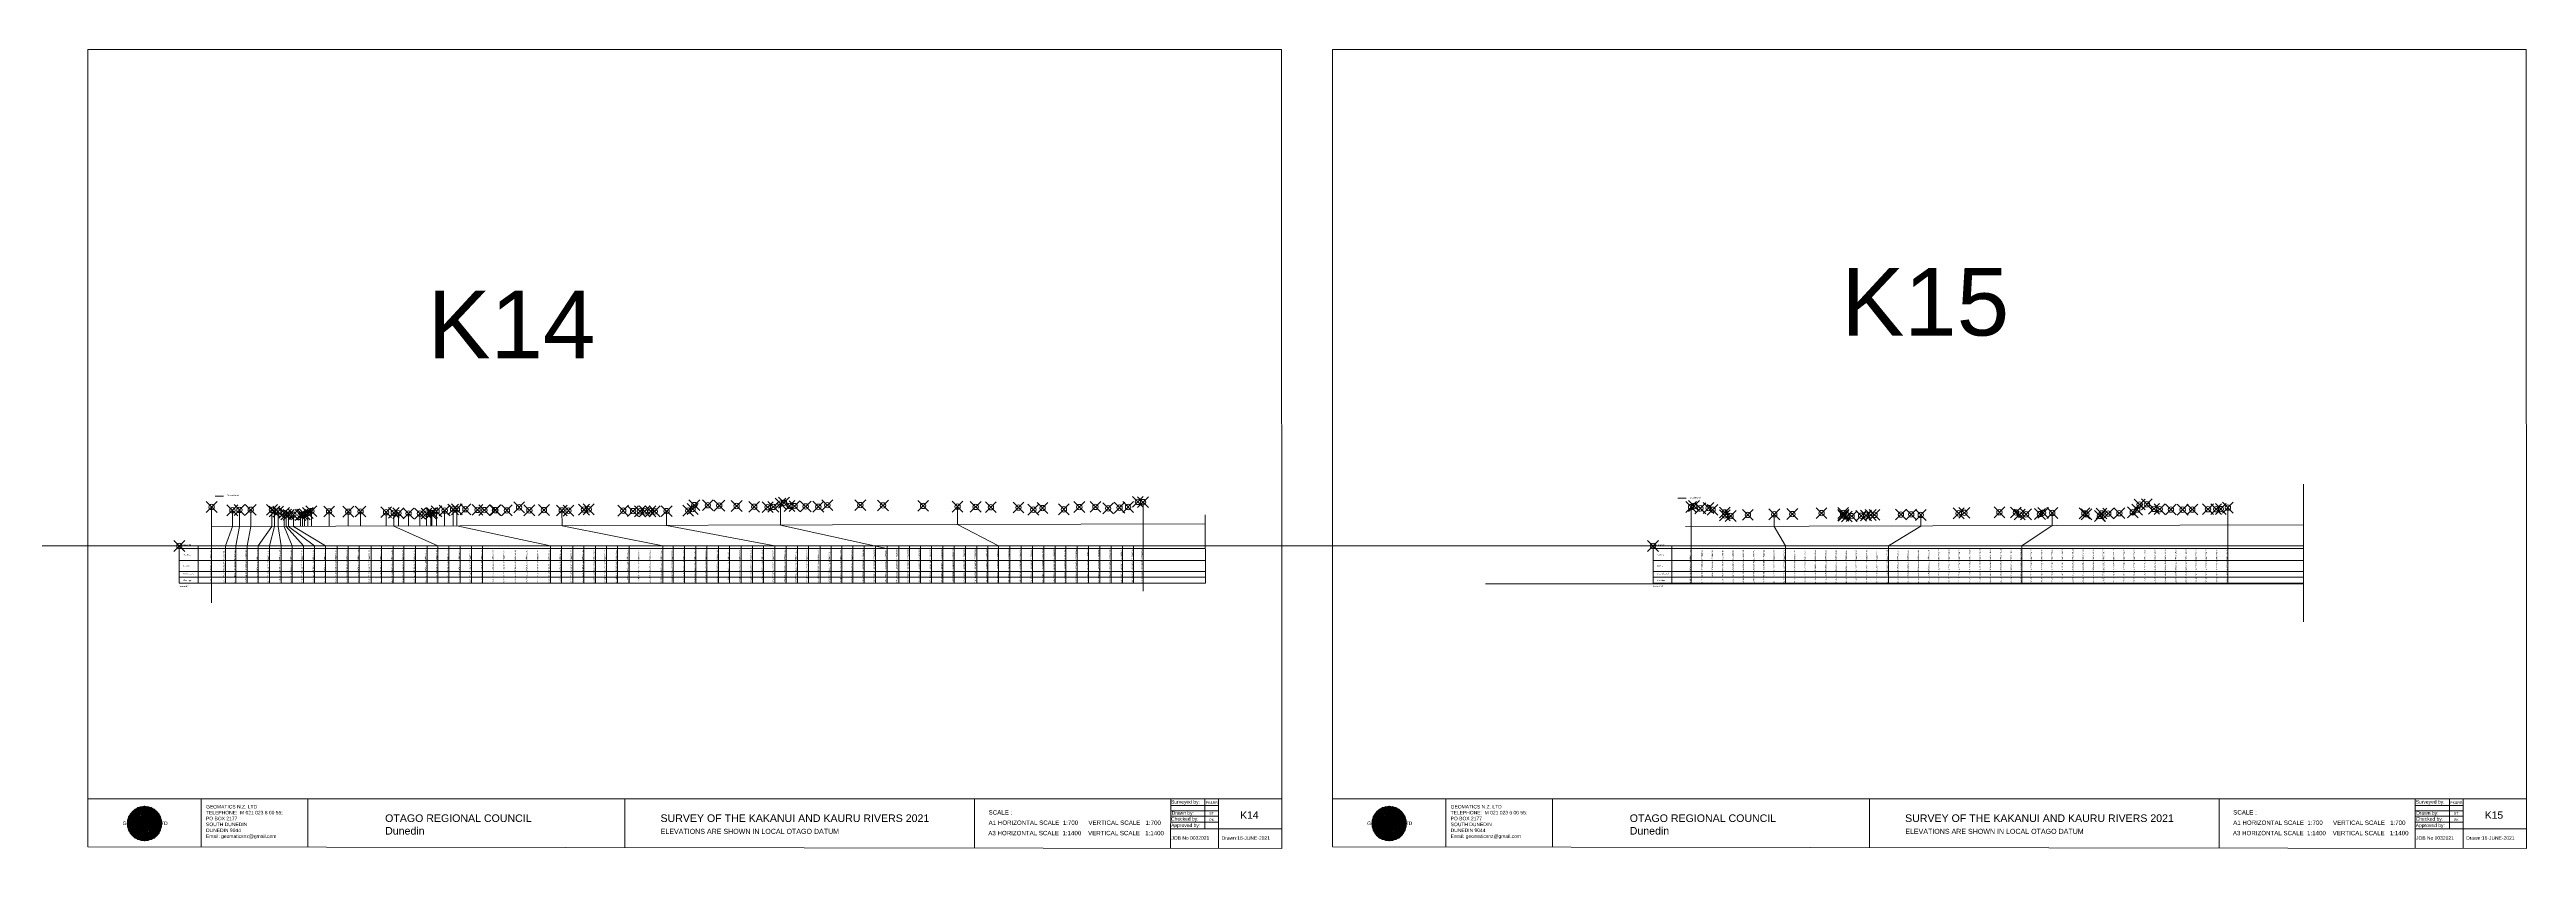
# Model space of a CAD drawing. Header units: millimetres. Extents: x -13548260 to 13046302109, y -19137686871 to 1424966580.
# Drawn here: x -2322526 to -1406089, y -66991 to 228793 of the extents above; entities that cross this region are included whole.
import ezdxf

# ---------------------------------------------------------------- set-up
doc = ezdxf.new("R2010")
doc.units = ezdxf.units.MM
doc.header["$PDMODE"] = 35
doc.header["$PDSIZE"] = 2000
doc.layers.get('0').update_dxf_attribs({"lineweight": 0})
doc.layers.add('geo', color=7, linetype='Continuous', lineweight=0)
doc.styles.get("Standard").update_dxf_attribs({"font": 'arial.ttf'})

# ---------------------------------------------------------------- blocks, each defined once
blk = doc.blocks.new('Geomatics_Circle_SPT')
at = {"layer": 'geo', "color": 2, "linetype": 'Continuous', "lineweight": 0}
for p, q in [((0, 25.2), (-25.2, 0)), ((-24.7, 4.9), (-4.9, 24.7)), ((-24.7, -4.9), (4.9, 24.7)), ((4.9, -24.7), (-24.7, 4.9)), ((-24.7, 0), (0, -24.7)), ((-9.7, 23.3), (-23.3, 9.6)), ((9.7, 23.3), (-23.3, -9.7)), ((-23.3, 9.7), (9.7, -23.3)), ((-21, 14), (-14, 21)), ((-21, -14), (14, 21)), ((14, -21), (-21, 14)), ((0, 0), (-17.8, 17.8)), ((0, 0), (-17.8, -17.8)), ((-14, 21), (21, -14)), ((21, 14), (-14, -21)), ((23.3, -9.7), (-9.7, 23.3)), ((-9.7, -23.3), (23.3, 9.7)), ((-4.9, 24.7), (24.7, -4.9)), ((24.7, 4.9), (-4.9, -24.7)), ((25.2, 0), (0, 25.2)), ((0, 0), (17.8, 17.8)), ((0, 0), (17.8, -17.8)), ((0, -24.8), (25.2, 0)), ((4.9, 24.7), (24.7, 4.9)), ((23.3, 9.7), (9.7, 23.3)), ((14, 21), (21, 14)), ((17.8, 18.1), (17.8, 18.1)), ((-4.9, -24.7), (-24.7, -4.9)), ((-23.3, -9.7), (-9.7, -23.3)), ((-14, -21), (-21, -14)), ((-17.8, -17.8), (-17.8, -17.8)), ((24.7, -4.9), (4.9, -24.7)), ((4.9, -24.7), (4.9, -24.7)), ((9.7, -23.3), (23.3, -9.7)), ((21, -14), (14, -21)), ((18.1, -17.8), (18.1, -17.8))]:
    blk.add_line(p, q, dxfattribs=at)
at = {"layer": 'geo', "color": 1, "linetype": 'Continuous', "lineweight": 0}
for p, q in [((-25.2, 0), (9.7, 23.3)), ((-25.2, 0), (-9.6, 23.3)), ((-25.2, 0), (23.3, 9.7)), ((-25.2, 0), (-23.3, 9.7)), ((-23.3, -9.7), (-25.2, 0)), ((-9.6, -23.3), (-25.2, 0)), ((9.7, -23.3), (-25.2, 0)), ((-4.9, 24.8), (-24.7, -4.9)), ((4.9, 24.7), (-24.7, 4.9)), ((14, 21), (-24.7, -4.9)), ((-14, 21), (-24.7, 4.9)), ((21, 14), (-24.7, 4.9)), ((-21, 14), (-24.7, -4.9)), ((0, 0), (-24.7, 4.9)), ((-24.7, 4.9), (-21, -14)), ((-24.7, 4.9), (-4.9, -24.7)), ((-24.7, 4.9), (14, -21)), ((-24.7, 4.9), (-24.7, 4.9)), ((0, 0), (-24.7, -4.9)), ((-23.3, 9.7), (0, 25.2)), ((-23.3, -9.6), (0, 25.2)), ((-23.3, -9.6), (17.8, 17.8)), ((-23.3, 9.7), (-17.8, 17.9)), ((-23.3, -9.6), (-17.8, 17.9)), ((-23.3, 9.7), (17.8, 17.8)), ((-17.8, -17.8), (-23.3, 9.7)), ((0, -25.2), (-23.3, 9.7)), ((-23.3, 9.7), (17.8, -17.8)), ((-23.3, 9.7), (25.2, 0)), ((-23.3, 9.4), (-23.3, 9.4)), ((-23.3, -9.7), (25.2, 0)), ((4.9, 24.8), (-21, -14)), ((-4.9, 24.7), (-21, 14)), ((14, 21), (-21, 14)), ((-14, 21), (-21, -14)), ((0, 0), (-21, 14)), ((-21, 14), (-14, -21)), ((-21, 14), (4.9, -24.7)), ((-21, 14), (-21, 14)), ((24.7, 4.9), (-21, 14)), ((0, 0), (-21, -14)), ((-17.9, 17.6), (-17.9, 17.6)), ((-17.8, 17.8), (9.7, 23.3)), ((-17.8, 17.8), (-9.6, 23.3)), ((-17.8, -17.8), (9.7, 23.3)), ((-17.8, -17.8), (-9.7, 23.3)), ((-9.7, -23.3), (-17.8, 17.8)), ((-17.8, 17.8), (9.7, -23.3)), ((-17.8, 17.8), (23.3, -9.6)), ((-17.8, 17.8), (23.3, 9.7)), ((-17.8, -17.8), (23.3, 9.7)), ((4.9, 24.7), (-14, 21)), ((-4.9, 24.7), (-14, -20.9)), ((0, 0), (-14, 21)), ((-14, 21), (-4.9, -24.7)), ((-14, 21), (-14, 21)), ((24.7, -4.9), (-14, 21)), ((21, 14), (-14, 21)), ((-14, -21), (24.7, 4.9)), ((0, 0), (-14, -21)), ((-9.8, 23.1), (-9.8, 23.1)), ((-9.7, 23.3), (0, 25.2)), ((-9.7, 23.3), (0, -25.2)), ((-9.7, -23.3), (0, 25.2)), ((-9.6, 23.3), (17.8, -17.8)), ((-9.6, 23.3), (25.2, 0)), ((-9.6, 23.3), (17.8, 17.8)), ((-9.6, -23.3), (17.8, 17.9)), ((25.2, 0), (-9.6, -23.3)), ((0, 0), (-4.9, 24.7)), ((-4.9, 24.7), (-4.9, 24.7)), ((21, -14), (-4.9, 24.7)), ((24.8, 4.9), (-4.9, 24.7)), ((14, 21), (-4.9, 24.7)), ((-4.9, -24.7), (21, 14)), ((0, 0), (-4.9, -24.7)), ((-0.2, 25.1), (-0.2, 25.1)), ((0, 25.2), (9.7, -23.3)), ((0, 25.2), (23.3, -9.7)), ((0, 25.2), (23.3, 9.7)), ((0, 25.2), (9.7, 23.3)), ((0, 0), (4.9, 24.7)), ((0, -25.2), (9.7, 23.3)), ((0, 0), (14, 21)), ((0, 0), (21, 14)), ((23.3, 9.7), (0, -25.2)), ((0, 0), (24.8, 4.9)), ((0, 0), (4.9, -24.7)), ((0, 0), (14, -21)), ((0, 0), (21, -14)), ((0, 0), (24.8, -4.9)), ((21, 14), (4.9, 24.8)), ((14, -21), (4.9, 24.7)), ((24.7, -4.9), (4.9, 24.7)), ((4.9, 24.7), (4.9, 24.7)), ((4.9, -24.7), (14, 21)), ((4.9, -24.7), (24.7, 4.9)), ((9.4, 23.3), (9.4, 23.3)), ((9.7, 23.3), (17.8, -17.8)), ((9.7, 23.3), (25.2, 0)), ((9.7, 23.3), (17.8, 17.9)), ((17.8, 17.8), (9.7, -23.3)), ((25.2, 0), (9.7, -23.3)), ((21, -14), (14, 21)), ((24.7, 4.9), (14, 21)), ((14, 21), (14, 21)), ((14, -21), (21, 14)), ((17.6, 17.9), (17.6, 17.9)), ((17.8, 17.8), (23.3, -9.7)), ((17.8, 17.8), (23.3, 9.7)), ((23.3, 9.7), (17.8, -17.8)), ((24.7, -4.9), (21, 14)), ((21, 14), (21, 14)), ((21, -14), (24.7, 4.9)), ((23.1, 9.8), (23.1, 9.8)), ((23.3, 9.7), (25.2, 0)), ((25.2, 0), (23.3, -9.6)), ((24.7, 4.9), (24.7, 4.9)), ((25.1, 0.2), (25.1, 0.2)), ((-25.2, 0), (23.3, -9.7)), ((-25.1, -0.2), (-25.1, -0.2)), ((-24.7, -4.9), (-24.7, -4.9)), ((-24.7, -4.9), (-14, -21)), ((-24.7, -4.9), (4.9, -24.7)), ((-24.7, -4.9), (21, -14)), ((-17.8, -17.8), (-23.3, -9.7)), ((0, -25.2), (-23.3, -9.6)), ((17.8, -17.8), (-23.3, -9.6)), ((-23.1, -9.8), (-23.1, -9.8)), ((-21, -14), (24.7, -4.9)), ((-21, -14), (-21, -14)), ((-21, -14), (-4.9, -24.7)), ((-21, -14), (14, -21)), ((23.3, -9.7), (-17.8, -17.8)), ((-9.6, -23.3), (-17.8, -17.8)), ((9.7, -23.3), (-17.8, -17.8)), ((-17.6, -17.9), (-17.6, -17.9)), ((-14, -21), (21, -14)), ((-14, -21), (-14, -21)), ((-14, -21), (4.9, -24.7)), ((17.8, -17.8), (-9.7, -23.3)), ((0, -25.2), (-9.7, -23.3)), ((-9.4, -23.3), (-9.4, -23.3)), ((-4.9, -24.7), (24.7, -4.9)), ((-4.9, -24.7), (14, -21)), ((-4.9, -24.7), (-4.9, -24.7)), ((23.3, -9.6), (0, -25.2)), ((9.7, -23.3), (0, -25.2)), ((0.2, -25.1), (0.2, -25.1)), ((4.9, -24.7), (21, -14)), ((4.9, -24.7), (4.9, -24.7)), ((17.8, -17.8), (9.7, -23.3)), ((9.8, -23.1), (9.8, -23.1)), ((14, -21), (24.7, -4.9)), ((14, -21), (14, -21)), ((23.3, -9.6), (17.8, -17.8)), ((17.9, -17.6), (17.9, -17.6)), ((21, -14), (21, -14)), ((23.3, -9.4), (23.3, -9.4)), ((24.7, -4.9), (24.7, -4.9))]:
    blk.add_line(p, q, dxfattribs=at)
at = {"layer": 'geo', "color": 114, "linetype": 'Continuous', "lineweight": 0}
for p, q in [((17.9, 17.8), (-25.2, 0)), ((-24.7, 4.9), (14, 21)), ((-24.7, -4.9), (21, 14)), ((-14, -21), (-24.7, 4.9)), ((9.7, 23.3), (-23.3, 9.7)), ((0, 0), (-23.3, 9.7)), ((-23.3, 9.7), (-9.7, -23.3)), ((0, 0), (-23.3, -9.7)), ((-4.9, -24.7), (-21, 14)), ((-20.9, 14), (4.9, 24.7)), ((24.8, 4.9), (-20.9, -14)), ((0, 25.2), (-17.8, 17.8)), ((-17.8, 17.8), (0, -25.2)), ((-14, 21), (-4.9, 24.7)), ((4.9, -24.7), (-14, 21)), ((0, 0), (-9.7, 23.3)), ((0, 0), (-9.7, -23.3)), ((-4.9, 24.7), (14, -21)), ((17.8, -17.8), (0, 25.2)), ((0, 0), (9.7, 23.3)), ((0, 0), (23.3, 9.7)), ((0, 0), (9.7, -23.3)), ((0, 0), (23.3, -9.7)), ((4.9, 24.7), (21, -14)), ((23.3, -9.7), (9.7, 23.3)), ((14, 21), (24.7, -4.9)), ((25.2, 0), (17.8, 17.8)), ((21, 14), (24.7, 4.9)), ((-25.2, 0), (-17.8, -17.8)), ((-21, -14), (-24.7, -4.9)), ((-17.8, -17.8), (25.2, 0)), ((24.8, -4.9), (-14, -21)), ((-9.6, -23.3), (23.3, -9.7)), ((21, -14), (-4.9, -24.8)), ((0, -25.2), (17.9, -17.8)), ((14, -21), (4.9, -24.8))]:
    blk.add_line(p, q, dxfattribs=at)
at = {"layer": 'geo', "color": 250, "linetype": 'Continuous', "lineweight": 0}
for p, q in [((0, 0), (-25.2, 0)), ((24.7, 4.9), (-24.7, 4.9)), ((-24.7, 4.9), (-24.7, -4.9)), ((-23.3, 9.7), (23.3, 9.7)), ((-23.3, 9.7), (-23.3, 9.7)), ((-23.3, -9.7), (-23.3, 9.7)), ((21, 14), (-21, 14)), ((-21, 14), (-21, -14)), ((-17.8, 17.8), (17.8, 17.8)), ((-17.8, -17.8), (-17.8, 17.8)), ((-14, 21), (-14, 21)), ((14, 21), (-14, 21)), ((-14, 20.9), (-14, -21)), ((-9.7, 23.3), (9.7, 23.3)), ((-9.7, -23.3), (-9.7, 23.3)), ((-4.9, 24.7), (4.9, 24.7)), ((-4.9, 24.7), (-4.9, -24.7)), ((0, 0), (0, 25.2)), ((0, 0), (0, -25.2)), ((0, 0), (25.2, 0)), ((4.9, 24.7), (4.9, -24.7)), ((9.7, -23.3), (9.7, 23.3)), ((14, 21), (14, -21)), ((17.8, -17.8), (17.8, 17.8)), ((21, 14), (21, 14)), ((21, -14), (21, 14)), ((23.3, 9.7), (23.3, -9.7)), ((24.7, 4.9), (24.7, 4.9)), ((24.7, -4.9), (24.7, 4.9)), ((-24.7, -4.9), (24.7, -4.9)), ((23.3, -9.7), (-23.3, -9.7)), ((-21, -14), (21, -14)), ((17.8, -17.8), (-17.8, -17.8)), ((-14, -21), (14, -21)), ((9.7, -23.3), (-9.7, -23.3)), ((-4.9, -24.7), (4.9, -24.7))]:
    blk.add_line(p, q, dxfattribs=at)
blk = doc.blocks.new('GeomaticsNZ TITLE BLOCK')
at = {"color": 7, "linetype": 'Continuous', "lineweight": 0}
for p, q in [((0, 94.9), (0, 1579.2)), ((0, 1579.2), (2363.4, 1579.2)), ((2363.4, 1579.2), (2364, 94.9)), ((2364, 94.9), (0, 94.9)), ((0, 94.9), (0, 0)), ((15.9, 94.9), (2364, 94.9)), ((224.3, 95.2), (224.3, -0.3)), ((2364, 94.9), (382.6, 94.9)), ((435.8, 95.2), (435.8, -0.7)), ((1063.4, 94.9), (1063.4, -2.4)), ((1755.4, 94.9), (1755.4, -2.6)), ((2143.6, 60.4), (2238.6, 60.4)), ((2143.9, 94.9), (2143.7, -3)), ((2143.9, 81.9), (2238.6, 81.7)), ((2143.9, 71), (2238.6, 71)), ((2211.5, 94.9), (2211.5, 36.1)), ((2238.6, 94.8), (2238.6, -3.2)), ((2364, -3.5), (2364, 94.9)), ((0, 0), (2364, -3.5)), ((2143.8, 48.6), (2238.6, 48.6)), ((2143.8, 35.4), (2364, 35.3))]:
    blk.add_line(p, q, dxfattribs=at)
at = {"color": 7, "linetype": 'Continuous', "lineweight": 0, "xscale": 1.36, "yscale": 1.36, "zscale": 1.36}
blk.add_blockref('Geomatics_Circle_SPT', (112.4, 45.7), dxfattribs=at)
at = {"color": 7, "linetype": 'Continuous', "lineweight": 0}
for s, p in [('PK&RR', (2213.2, 84.8)), ('ST', (2220.3, 63.6)), ('PK', (2220.4, 50.6))]:
    blk.add_text(s, height=5, dxfattribs=at).set_placement(p)
at = {"color": 7, "linetype": 'Continuous', "lineweight": 0, "attachment_point": 1}
for s, width, heights, insert, char_height in [('{\\C256;Geomatics N.Z. LTD                   }', 125.079, [15.8], (68.8, 49.9), 7), ('{\\C256;GEOMATICS N.Z. LTD                   \\PTELEPHONE:  M 021 023 6 00 55;\\PPO BOX 2177\\PSOUTH DUNEDIN\\PDUNEDIN 9044\\PEmail: geomaticsnz@gmail.com}', 3535.727, [94.7], (234, 82.7), 7), ('{\\C256;OTAGO REGIONAL COUNCIL\\PDunedin}', 3535.727, [0], (588.6, 64), 15), ('{\\C256;SURVEY OF THE KAKANUI AND KAURU RIVERS 2021}', 3535.727, [0], (1133.8, 64), 15), ('{\\C256;Surveyed by:}', 3535.727, [0], (2144.7, 92.4), 7), ('{\\C256;Checked by:}', 3535.727, [0], (2144.7, 58.6), 7), ('{\\C256;Drawn by:}', 3535.727, [0], (2145.8, 70.4), 7), ('{\\C256;ELEVATIONS ARE SHOWN IN LOCAL OTAGO DATUM}', 3535.727, [0], (1134.1, 35.4), 10), ('{\\C256;Approved by:}', 3535.727, [0], (2144.7, 45.9), 7), ('{\\C256;JOB No 0032021}', 3535.727, [0], (2145.3, 20.8), 7), ('{\\C256;Drawn:16-JUNE-2021}', 3535.727, [0], (2244.7, 20.7), 7)]:
    blk.add_mtext_dynamic_manual_height_columns(s, width=width, gutter_width=159, heights=heights, dxfattribs=dict(at, insert=insert, char_height=char_height))

msp = doc.modelspace()

# ---------------------------------------------------------------- linework, layer by layer
for p, q in [((-1488590.899, 67912.14), (-1488590.899, 16892.265)), ((-2254873.116, 58190), (-2254873.116, 52182.751)), ((-2252269.671, 58320), (-2252269.671, 52189.682)), ((-2248089.524, 58401), (-2248089.524, 52200.811)), ((-2240227.179, 58361), (-2240227.179, 52221.742)), ((-2239276.129, 57771), (-2239276.129, 52224.274)), ((-2237922.598, 57701), (-2237922.598, 52227.877)), ((-2235697.38, 57271), (-2235697.38, 52233.801)), ((-2234958.329, 56641), (-2234958.329, 52235.769)), ((-2234054.798, 56551), (-2234054.798, 52238.174)), ((-2229671.613, 56461), (-2229671.613, 52249.843)), ((-2228987.899, 56641), (-2228987.899, 52251.664)), ((-2228151.983, 56721), (-2228151.983, 52253.889)), ((-2226932.469, 57201), (-2226932.469, 52257.136)), ((-2225652.858, 57901), (-2225652.858, 52260.542)), ((-2219101.44, 57782), (-2219101.44, 52277.984)), ((-2211992.337, 57682), (-2211992.337, 52296.91)), ((-2207467.453, 57762), (-2207467.453, 52308.956)), ((-2197988.62, 57502), (-2197988.62, 52334.191)), ((-2193449.465, 57133), (-2193449.465, 52346.275)), ((-2189685.2, 57023), (-2189685.2, 52356.297)), ((-2185470.241, 56963), (-2185470.241, 52367.518)), ((-2183079.575, 57013), (-2183079.575, 52373.882)), ((-2181477.312, 57103), (-2181477.312, 52378.148)), ((-2181022.904, 57253), (-2181022.904, 52379.358)), ((-2179325.003, 57813), (-2179325.003, 52383.878)), ((-2176342.532, 58113), (-2176342.532, 52391.818)), ((-2173200.089, 58513), (-2173200.089, 52400.184)), ((-2254873.116, 52182.751), (-2257440.213, 45000)), ((-2252269.671, 52189.682), (-2253552.998, 45000)), ((-2248089.524, 52200.811), (-2249399.856, 45000)), ((-2240227.179, 52221.742), (-2245305.606, 45000)), ((-2239276.129, 52224.274), (-2241123.018, 45000)), ((-2237922.598, 52227.877), (-2236822.644, 45000)), ((-2235697.38, 52233.801), (-2232774.58, 45000)), ((-2234958.329, 52235.769), (-2228577.574, 45000)), ((-2234054.798, 52238.174), (-2224503.973, 45000)), ((-2257440.213, 31248.305), (-2257440.213, 45000)), ((-2253552.998, 31248.305), (-2253552.998, 45000)), ((-2249399.856, 31248.305), (-2249399.856, 45000)), ((-2245305.606, 31248.305), (-2245305.606, 45000)), ((-2241123.018, 31248.305), (-2241123.018, 45000)), ((-2236822.644, 31248.305), (-2236822.644, 45000)), ((-2232774.58, 31248.305), (-2232774.58, 45000)), ((-2228577.574, 31248.305), (-2228577.574, 45000)), ((-2224503.973, 31248.305), (-2224503.973, 45000)), ((-2216092.244, 31248.305), (-2216092.244, 45000)), ((-2212051.388, 31248.305), (-2212051.388, 45000)), ((-2207945.898, 31248.305), (-2207945.898, 45000)), ((-2203586.632, 31248.305), (-2203586.632, 45000)), ((-2199665.516, 31248.305), (-2199665.516, 45000)), ((-2195444.684, 31248.305), (-2195444.684, 45000)), ((-2191419.223, 31248.305), (-2191419.223, 45000)), ((-2187103.088, 31248.305), (-2187103.088, 45000)), ((-2182868.572, 31248.305), (-2182868.572, 45000)), ((-2174810.32, 31248.305), (-2174810.32, 45000)), ((-2170589.366, 31248.305), (-2170589.366, 45000)), ((-2166458.705, 31248.305), (-2166458.705, 45000)), ((-2162309.839, 31248.305), (-2162309.839, 45000)), ((-2133124.579, 31248.305), (-2133124.579, 45000)), ((-2128906.802, 31248.305), (-2128906.802, 45000)), ((-2124901.135, 31248.305), (-2124901.135, 45000)), ((-2120567.283, 31248.305), (-2120567.283, 45000)), ((-2116417.073, 31248.305), (-2116417.073, 45000)), ((-2112346.771, 31248.305), (-2112346.771, 45000)), ((-2108036.868, 31248.305), (-2108036.868, 45000)), ((-2091761.769, 31248.305), (-2091761.769, 45000)), ((-2087548.879, 31248.305), (-2087548.879, 45000)), ((-2083396.348, 31248.305), (-2083396.348, 45000)), ((-2079305.764, 31248.305), (-2079305.764, 45000)), ((-2075047.788, 31248.305), (-2075047.788, 45000)), ((-2070894.646, 31248.305), (-2070894.646, 45000)), ((-2066570.691, 31248.305), (-2066570.691, 45000)), ((-2062408.385, 31248.305), (-2062408.385, 45000)), ((-2058367.285, 31248.305), (-2058367.285, 45000)), ((-2050000.03, 31248.305), (-2050000.03, 45000)), ((-2045835.647, 31248.305), (-2045835.647, 45000)), ((-2041724.658, 31248.305), (-2041724.658, 45000)), ((-2037400.092, 31248.305), (-2037400.092, 45000)), ((-2033289.104, 31248.305), (-2033289.104, 45000)), ((-2029417.228, 31248.305), (-2029417.228, 45000)), ((-2025318.091, 31248.305), (-2025318.091, 45000)), ((-2021132.081, 31248.305), (-2021132.081, 45000)), ((-2016948.515, 31248.305), (-2016948.515, 45000)), ((-2012559.681, 31248.305), (-2012559.681, 45000)), ((-2008234.382, 31248.305), (-2008234.382, 45000)), ((-2004359.574, 31248.305), (-2004359.574, 45000)), ((-2000320.551, 31248.305), (-2000320.551, 45000)), ((-1996186.103, 31248.305), (-1996186.103, 45000)), ((-1992019.887, 31248.305), (-1992019.887, 45000)), ((-1987790.013, 31248.305), (-1987790.013, 45000)), ((-1983687.455, 31248.305), (-1983687.455, 45000)), ((-1979394.046, 31248.305), (-1979394.046, 45000)), ((-1975386.791, 31248.305), (-1975386.791, 45000)), ((-1967173.732, 31248.305), (-1967173.732, 45000)), ((-1963031.708, 31248.305), (-1963031.708, 45000)), ((-1958787.662, 31248.305), (-1958787.662, 45000)), ((-1954608.25, 31248.305), (-1954608.25, 45000)), ((-1950398.17, 31248.305), (-1950398.17, 45000)), ((-1946446.753, 31248.305), (-1946446.753, 45000)), ((-1942287.501, 31248.305), (-1942287.501, 45000)), ((-1938128.25, 31248.305), (-1938128.25, 45000)), ((-1933919.514, 31248.305), (-1933919.514, 45000)), ((-1929793.863, 31248.305), (-1929793.863, 45000)), ((-1925572.176, 31248.305), (-1925572.176, 45000)), ((-1921524.356, 31248.305), (-1921524.356, 45000))]:
    msp.add_line(p, q)
at = {"color": 11, "true_color": 0xf27172}
for p, q in [((-2262554.418, 59420), (-2262554.418, 23924.9)), ((-1917942.519, 61223), (-1917942.519, 28275.774))]:
    msp.add_line(p, q, dxfattribs=at)
at = {"color": 1, "linetype": 'Continuous', "lineweight": 0}
for p, q in [((-2261267.673, 63495.095), (-2258195.5, 63495.095)), ((-1720097.765, 62675.782), (-1717025.592, 62675.782))]:
    msp.add_line(p, q, dxfattribs=at)
at = {"color": 7, "linetype": 'Continuous', "lineweight": 0}
for p, q in [((-1894918.286, 56484.428), (-1894853.575, 31248.305)), ((-2262554.418, 52162.302), (-1894918.286, 53141.034)), ((-1717281.688, 52162.302), (-1488590.899, 52771.129)), ((-2274523.767, 45000), (-2274523.767, 31248.305)), ((-2274523.767, 45000), (-1894888.837, 45000)), ((-2274523.767, 44076.552), (-1894886.469, 44076.552)), ((-2274523.767, 39669.381), (-1894875.949, 39669.381)), ((-2267510.618, 45000), (-2267510.618, 31248.305)), ((-1729251.037, 45000), (-1729251.037, 31248.305)), ((-1729251.037, 45000), (-1488590.899, 45000)), ((-1729251.037, 44076.552), (-1488590.899, 44076.552)), ((-1729251.037, 39669.381), (-1488590.899, 39669.381)), ((-1722237.888, 45000), (-1722237.888, 31248.305)), ((-2274523.767, 35602.182), (-1894865.52, 35602.182)), ((-2274523.767, 33454.74), (-1894860.014, 33454.74)), ((-2274523.767, 31248.305), (-1894853.575, 31248.305)), ((-2271342.603, 29878.784), (-2271342.603, 29878.784)), ((-1729251.037, 35602.182), (-1488590.899, 35602.182)), ((-1729251.037, 33454.74), (-1488590.899, 33454.74)), ((-1729251.037, 31248.305), (-1488590.899, 31248.305)), ((-1726069.873, 29878.784), (-1726069.873, 29878.784))]:
    msp.add_line(p, q, dxfattribs=at)
at = {"color": 2, "true_color": 0xf1eb1f}
for p, q in [((-1715167.299, 59405), (-1715167.299, 31248.305)), ((-1630168.922, 56477), (-1630158.053, 52394.245)), ((-1516569.229, 59180), (-1516569.229, 31248.305)), ((-1630158.053, 52394.245), (-1642182.823, 45000)), ((-1642182.823, 45000), (-1642182.823, 31025.918))]:
    msp.add_line(p, q, dxfattribs=at)
at = {"color": 7}
for p, q in [((-3343357.782, 45000), (-1488590.899, 45000)), ((-2798085.052, 45000), (-1488590.899, 45000)), ((-2416987.112, 45000), (-1488590.899, 45000)), ((-1791219.538, 31025.918), (-1488590.899, 31025.918))]:
    msp.add_line(p, q, dxfattribs=at)
at = {"color": 11, "true_color": 0xf27172}
for points in [[(-2232263.39, 56571), (-2232251.868, 52242.974)], [(-2232251.868, 52242.974), (-2220375.729, 45000), (-2220375.729, 31248.305)]]:
    msp.add_lwpolyline(points, dxfattribs=at)
for points in [[(-2178831.257, 31248.305), (-2178831.257, 45000), (-2195126.199, 52341.811), (-2195155.697, 57242)], [(-2137171.827, 31248.305), (-2137171.827, 45000), (-2171815.224, 52403.871), (-2171798.028, 58543)], [(-2095558.015, 31248.305), (-2095558.015, 45000), (-2132876.808, 52507.534), (-2132999.285, 58145)], [(-2054120.555, 31248.305), (-2054120.555, 45000), (-2094216.67, 52610.456), (-2094216.67, 57896), (-2094216.67, 52610.456)], [(-2052110.634, 60718), (-2052089.348, 52722.608), (-2012838.926, 44076.552)], [(-1986562.612, 59560), (-1986544.873, 52897.103), (-1971406.21, 45000), (-1971406.21, 31248.305)]]:
    msp.add_lwpolyline(points)
at = {"color": 2, "true_color": 0xf1eb1f}
for points in [[(-1684387.963, 56706), (-1684376.1, 52249.904), (-1680230.556, 45000), (-1680230.556, 31025.918)], [(-1581531.032, 57218), (-1581518.535, 52523.735), (-1592749.216, 45000), (-1592749.216, 31025.918)]]:
    msp.add_lwpolyline(points, dxfattribs=at)
for p in [(-2262554.418, 59420), (-2254873.116, 58190), (-2252269.671, 58320), (-2248089.524, 58401), (-2240227.179, 58361), (-2239276.129, 57771), (-2237922.598, 57701), (-2235697.38, 57271), (-2234958.329, 56641), (-2234054.798, 56551), (-2229671.613, 56461), (-2228987.899, 56641), (-2228151.983, 56721), (-2226932.469, 57201), (-2225652.858, 57901), (-2219101.44, 57782), (-2211992.337, 57682), (-2207467.453, 57762), (-2197988.62, 57502), (-2195155.697, 57242), (-2193449.465, 57133), (-2185470.241, 56963), (-2183079.575, 57013), (-2181477.312, 57103), (-2181022.904, 57253), (-2179325.003, 57813), (-2176342.532, 58113), (-2173200.089, 58513), (-2171798.028, 58543), (-2168638.668, 58583), (-2164155.351, 58354), (-2161661.855, 58274), (-2157699.608, 58284), (-2157539.074, 58224), (-2153322.467, 58174), (-2148777.309, 59314), (-2144993.445, 58194), (-2139599.457, 58304), (-2132999.285, 58145), (-2130544.387, 58065), (-2124770.249, 58465), (-2123031.467, 58555), (-2110278.219, 58066), (-2106633.065, 57916), (-2104074.665, 57846), (-2102346.999, 57826), (-2100157.068, 57826), (-2098639.626, 57806), (-2094216.67, 57896), (-2086217.024, 58066), (-2084600.272, 58687), (-2083951.598, 60117), (-2078962.662, 60087), (-2074733.265, 59947), (-2068310.079, 59807), (-2061793.642, 59527), (-2056838.268, 59338), (-2054747.854, 59458), (-2052110.634, 60718), (-2050762.077, 61038), (-2048725.812, 59788), (-2046884.014, 59748), (-2042766.131, 59628), (-2038087.247, 59528), (-2034751.802, 60108), (-2022539.871, 60139), (-2014166.205, 60009), (-1999302.358, 59830), (-1986562.612, 59560), (-1979872.386, 59460), (-1974243.397, 59351), (-1964023.012, 59231), (-1958536.092, 58441), (-1955110.127, 59041), (-1947226.09, 58562), (-1941512.967, 59412), (-1935535.572, 59472), (-1930845.595, 58932), (-1926640.412, 59192), (-1923468.343, 59423), (-1919861.627, 61333), (-1917942.519, 61223), (-1715167.299, 59405), (-1714079.761, 59775), (-1711750.41, 58945), (-1708723.664, 59055), (-1707240.795, 58415), (-1702680.967, 57425), (-1702655.945, 56345), (-1700540.37, 56095), (-1694154.618, 56495), (-1677699.122, 56816), (-1666903.335, 57166), (-1658913.488, 57196), (-1658864.799, 56446), (-1658772.531, 56186), (-1657575.674, 55886), (-1655779.491, 56056), (-1652265.323, 56176), (-1650433.37, 56316), (-1648713.471, 56467), (-1647275.08, 56507), (-1637526.99, 56617), (-1633727.636, 56687), (-1630168.922, 56477), (-1616172.871, 57077), (-1614060.111, 57288), (-1601091.194, 57468), (-1595011.883, 57408), (-1593596.054, 56628), (-1591261.618, 56718), (-1586086.046, 56818), (-1584934.812, 57278), (-1581531.032, 57218), (-1569634.654, 57069), (-1568882.789, 56739), (-1563924.025, 56089), (-1563871.583, 56119), (-1563300.734, 57029), (-1560818.684, 56999), (-1556707.868, 57129), (-1551759.546, 57469), (-1550113.946, 58459), (-1549199.84, 60339), (-1546540.14, 60419), (-1543877.459, 58740), (-1541804.06, 58620), (-1537640.814, 58490), (-1533294.554, 58440), (-1529731.412, 58470), (-1523928.494, 58610), (-1520869.699, 58620), (-1519190.192, 58670), (-1516569.229, 59180)]:
    msp.add_point(p)
at = {"color": 9, "true_color": 0xd19cc7}
msp.add_point((-2232263.39, 56571), dxfattribs=at)
at = {"color": 11, "true_color": 0xf27172}
msp.add_point((-2189685.2, 57023), dxfattribs=at)
at = {"color": 2, "true_color": 0xf1eb1f}
msp.add_point((-1684387.963, 56706), dxfattribs=at)
at = {"color": 7, "linetype": 'Continuous', "lineweight": 0}
for p in [(-2274523.767, 45000), (-1729251.037, 45000)]:
    msp.add_point(p, dxfattribs=at)

# ---------------------------------------------------------------- block references
at = {"color": 7, "linetype": 'Continuous', "lineweight": 0, "xscale": 186.8759599228005, "yscale": 186.8759599228005, "zscale": 186.8759599228005}
for p in [(-2308351.934, -66328.498), (-1847860.932, -66328.498)]:
    msp.add_blockref('GeomaticsNZ TITLE BLOCK', p, dxfattribs=at)

# ---------------------------------------------------------------- texts
at = {"color": 7, "linetype": 'Continuous', "lineweight": 0}
for s, height, p in [('Ground Level', 500, (-2256836.727, 63472.891)), ('Ground Level', 500, (-1715666.819, 62653.578)), ('DATUM 45.00', 500, (-2274594.514, 45146.766)), ('Easting', 500, (-2273070.313, 37481.59)), ('Northing', 500, (-2272997.508, 41560.657)), ('DATUM 45.00', 500, (-1729321.784, 45146.766)), ('Easting', 500, (-1727797.583, 37481.59)), ('Northing', 500, (-1727724.778, 41560.657)), ('Section K14', 500, (-2274594.525, 29797.682)), ('Ground Level', 500, (-2273052.236, 34533.521)), ('Chainage', 500, (-2273049.849, 32077.102)), ('Section K15', 500, (-1729321.795, 29797.682)), ('Ground Level', 500, (-1727779.506, 34533.521)), ('Chainage', 500, (-1727777.119, 32077.102)), ('SCALE :  ', 1629.1211, (-1975064.517, -54431.391)), ('K14', 2715.2018, (-1881969.611, -55973.519)), ('SCALE :  ', 1629.1211, (-1514573.514, -54431.391)), ('K15', 2715.2018, (-1421478.609, -55973.519)), ('A3 HORIZONTAL SCALE  1:1400    VERTICAL SCALE   1:1400 ', 1629.12108, (-1975203.455, -62099.261)), ('A1 HORIZONTAL SCALE  1:700      VERTICAL SCALE   1:700 ', 1629.12108, (-1975081.183, -58265.326)), ('A3 HORIZONTAL SCALE  1:1400    VERTICAL SCALE   1:1400 ', 1629.12108, (-1514712.452, -62099.261)), ('A1 HORIZONTAL SCALE  1:700      VERTICAL SCALE   1:700 ', 1629.12108, (-1514590.18, -58265.326))]:
    msp.add_text(s, height=height, dxfattribs=at).set_placement(p)
for s, p in [('-2.18   59.42  1426121.10  5005833.70', (-2262688.923, 31226.136)), ('5.51    58.19  1426122.14  5005827.11', (-2257900.368, 31219.315)), ('8.11    58.32  1426122.20  5005824.33', (-2253748.705, 31219.997)), ('12.29   58.40  1426123.32  5005820.30', (-2249596.701, 31172.248)), ('20.15   58.36  1426126.23  5005812.98', (-2245444.697, 31227.841)), ('21.10   57.77  1426126.02  5005811.91', (-2241292.693, 31227.841)), ('22.46   57.70  1426126.17  5005810.54', (-2237141.03, 31227.841)), ('24.68   57.27  1426126.88  5005808.43', (-2232989.367, 31227.841)), ('25.42   56.64  1426127.28  5005807.78', (-2228837.363, 31227.841)), ('26.32   56.55  1426127.33  5005806.85', (-2224685.7, 31227.841)), ('30.71   56.46  1426128.78  5005802.71', (-2216381.692, 31218.974)), ('31.39   56.64  1426128.96  5005802.05', (-2212229.688, 31218.974)), ('32.23   56.72  1426129.17  5005801.24', (-2208077.684, 31218.974)), ('33.45   57.20  1426129.25  5005799.99', (-2203925.68, 31218.974)), ('34.73   57.90  1426129.67  5005798.78', (-2199773.676, 31218.974)), ('41.28   57.78  1426131.30  5005792.43', (-2195621.672, 31239.438)), ('48.39   57.68  1426133.61  5005785.70', (-2191469.668, 31239.438)), ('52.91   57.76  1426134.79  5005781.33', (-2187317.664, 31219.315)), ('62.39   57.50  1426137.24  5005772.17', (-2183165.66, 31222.043)), ('65.22   57.24  1426138.10  5005769.47', (-2179013.656, 31222.043)), ('66.93   57.13  1426138.40  5005767.78', (-2174861.652, 31222.043)), ('70.69   57.02  1426139.19  5005764.09', (-2170709.648, 31215.222)), ('74.91   56.96  1426140.60  5005760.11', (-2166557.644, 31215.222)), ('77.30   57.01  1426140.94  5005757.72', (-2162405.981, 31215.222)), ('78.90   57.10  1426142.07  5005756.38', (-2158253.977, 31215.222)), ('79.36   57.25  1426142.42  5005756.01', (-2154101.973, 31215.222)), ('81.05   57.81  1426142.49  5005754.26', (-2149949.969, 31219.997)), ('84.04   58.11  1426143.37  5005751.41', (-2145798.306, 31219.997)), ('87.18   58.51  1426143.93  5005748.30', (-2141646.302, 31219.997)), ('88.58   58.54  1426144.17  5005746.91', (-2137494.298, 31219.997)), ('91.74   58.58  1426145.41  5005743.98', (-2133342.635, 31219.315)), ('96.22   58.35  1426146.23  5005739.55', (-2129190.631, 31219.315)), ('98.72   58.27  1426147.39  5005737.29', (-2125038.627, 31219.315)), ('102.68  58.28  1426149.42  5005733.76', (-2120886.623, 31172.248)), ('102.84  58.22  1426151.27  5005734.17', (-2116734.619, 31172.248)), ('107.06  58.17  1426150.62  5005729.55', (-2112582.615, 31172.248)), ('111.60  59.31  1426151.47  5005725.06', (-2108430.952, 31172.248)), ('115.39  58.19  1426151.58  5005721.15', (-2104278.948, 31172.248)), ('120.78  58.30  1426152.91  5005715.92', (-2100126.944, 31172.248)), ('127.38  58.15  1426154.71  5005709.57', (-2095974.94, 31172.248)), ('129.83  58.07  1426157.19  5005707.74', (-2091822.936, 31172.248)), ('135.61  58.47  1426157.74  5005701.88', (-2087670.932, 31172.248)), ('137.35  58.56  1426158.19  5005700.20', (-2083518.928, 31172.248)), ('150.10  58.07  1426160.66  5005687.64', (-2079366.924, 31172.248)), ('153.75  57.92  1426162.79  5005684.46', (-2075215.261, 31172.248)), ('156.30  57.85  1426163.80  5005682.09', (-2071063.257, 31172.248)), ('158.03  57.83  1426164.55  5005680.51', (-2066911.253, 31172.248)), ('160.22  57.83  1426164.90  5005678.33', (-2062759.249, 31172.248)), ('161.74  57.81  1426164.42  5005676.61', (-2058607.245, 31172.248)), ('166.16  57.90  1426165.61  5005672.35', (-2054455.582, 31172.248)), ('174.16  58.07  1426167.57  5005664.59', (-2050303.578, 31172.248)), ('175.78  58.69  1426168.93  5005663.30', (-2046151.915, 31172.248)), ('176.43  60.12  1426168.50  5005662.50', (-2041999.911, 31172.248)), ('181.42  60.09  1426170.55  5005657.90', (-2037847.907, 31172.248)), ('185.65  59.95  1426171.94  5005653.90', (-2033696.244, 31172.248)), ('192.07  59.81  1426173.93  5005647.79', (-2029544.24, 31172.248)), ('198.59  59.53  1426175.91  5005641.58', (-2025392.236, 31172.248)), ('203.54  59.34  1426176.64  5005636.63', (-2021240.232, 31227.841)), ('205.63  59.46  1426176.87  5005634.52', (-2017088.228, 31227.841)), ('208.27  60.72  1426178.13  5005632.14', (-2012936.224, 31227.841)), ('209.62  61.04  1426178.66  5005630.89', (-2008784.22, 31227.841)), ('211.65  59.79  1426179.11  5005628.90', (-2004632.216, 31227.841)), ('213.50  59.75  1426179.79  5005627.18', (-2000480.553, 31227.841)), ('217.61  59.63  1426181.09  5005623.27', (-1996328.549, 31227.841)), ('222.29  59.53  1426182.44  5005618.79', (-1992176.545, 31227.841)), ('225.63  60.11  1426183.04  5005615.49', (-1988024.541, 31227.841)), ('237.84  60.14  1426186.88  5005603.89', (-1983872.537, 31227.841)), ('246.21  60.01  1426189.39  5005595.90', (-1979720.533, 31227.841)), ('261.08  59.83  1426193.38  5005581.58', (-1975568.529, 31227.841)), ('273.82  59.56  1426197.86  5005569.62', (-1971416.525, 31227.841)), ('280.51  59.46  1426198.83  5005562.93', (-1967264.521, 31227.841)), ('286.14  59.35  1426200.01  5005557.41', (-1963112.517, 31227.841)), ('296.36  59.23  1426204.30  5005548.02', (-1958960.513, 31227.841)), ('301.84  58.44  1426203.89  5005542.18', (-1954808.509, 31218.974)), ('305.27  59.04  1426204.88  5005538.90', (-1950656.505, 31218.974)), ('313.15  58.56  1426207.70  5005531.51', (-1946504.501, 31218.974)), ('318.87  59.41  1426209.52  5005526.09', (-1942352.497, 31218.974)), ('324.84  59.47  1426211.46  5005520.43', (-1938200.493, 31218.974)), ('329.53  58.93  1426211.55  5005515.57', (-1934048.489, 31218.974)), ('333.74  59.19  1426213.54  5005511.77', (-1929896.485, 31218.974)), ('336.91  59.42  1426214.48  5005508.74', (-1925744.481, 31218.974)), ('340.52  61.33  1426215.43  5005505.26', (-1921592.477, 31218.974)), ('342.44  61.22  1426216.35  5005503.53', (-1918055.225, 31218.974))]:
    msp.add_text(s, height=500, rotation=90).set_placement(p)
at = {"color": 9, "true_color": 0xd19cc7}
msp.add_text('28.12   56.57  1426127.63  5005805.07', height=500, rotation=90, dxfattribs=at).set_placement((-2220533.696, 31227.841))
at = {"color": 2, "true_color": 0xf1eb1f}
for s, p in [('1.09    59.41  1426255.84  5005901.62', (-1715244.341, 31418.811)), ('199.69  59.18  1426272.83  5005703.75', (-1516630.174, 31304.956))]:
    msp.add_text(s, height=500, rotation=90, dxfattribs=at).set_placement(p)
at = {"color": 7}
for s, p in [('2.18    59.78  1426255.65  5005900.53', (-1710857.148, 31360.549)), ('4.51    58.95  1426255.85  5005898.20', (-1707048.702, 31372.145)), ('7.54    59.06  1426256.09  5005895.18', (-1703240.598, 31347.93)), ('9.02    58.42  1426255.87  5005893.69', (-1699432.493, 31352.022)), ('13.58   57.43  1426258.44  5005889.40', (-1695624.047, 31304.956)), ('13.60   56.35  1426258.61  5005889.41', (-1691815.602, 31304.956)), ('15.72   56.10  1426259.00  5005887.33', (-1688007.156, 31304.956)), ('22.11   56.50  1426258.20  5005880.74', (-1684198.711, 31360.549)), ('31.87   56.71  1426259.34  5005871.04', (-1680390.606, 31351.681)), ('38.56   56.82  1426259.49  5005864.33', (-1676582.16, 31351.681)), ('49.36   57.17  1426260.05  5005853.54', (-1672773.715, 31372.145)), ('57.35   57.20  1426260.74  5005845.58', (-1668965.269, 31352.022)), ('57.39   56.45  1426261.06  5005845.56', (-1665156.824, 31352.022)), ('57.49   56.19  1426260.87  5005845.45', (-1661348.378, 31352.022)), ('58.68   55.89  1426261.00  5005844.26', (-1657540.274, 31352.022)), ('60.48   56.06  1426260.56  5005842.42', (-1653732.169, 31354.751)), ('63.99   56.18  1426261.12  5005838.94', (-1649924.065, 31354.751)), ('65.83   56.32  1426261.22  5005837.11', (-1646115.619, 31354.751)), ('67.55   56.47  1426261.29  5005835.39', (-1642307.173, 31354.751)), ('68.98   56.51  1426261.57  5005833.97', (-1638498.728, 31354.751)), ('78.73   56.62  1426262.07  5005824.23', (-1634690.282, 31347.93)), ('82.53   56.69  1426262.82  5005820.48', (-1630881.837, 31352.705)), ('86.09   56.48  1426263.19  5005816.94', (-1627073.391, 31352.705)), ('100.09  57.08  1426265.21  5005803.07', (-1623264.945, 31304.956)), ('102.20  57.29  1426264.68  5005800.90', (-1619456.5, 31304.956)), ('115.17  57.47  1426266.36  5005788.03', (-1615648.395, 31304.956)), ('121.25  57.41  1426266.06  5005781.90', (-1611839.95, 31304.956)), ('122.66  56.63  1426266.42  5005780.51', (-1608031.845, 31304.956)), ('125.00  56.72  1426266.80  5005778.20', (-1604223.4, 31304.956)), ('130.17  56.82  1426266.86  5005773.01', (-1600415.295, 31304.956)), ('131.32  57.28  1426267.04  5005771.87', (-1596606.849, 31304.956)), ('134.73  57.22  1426267.23  5005768.47', (-1592798.404, 31304.956)), ('146.63  57.07  1426268.28  5005756.62', (-1588989.958, 31304.956)), ('147.38  56.74  1426268.45  5005755.88', (-1585181.513, 31304.956)), ('152.34  56.09  1426269.11  5005750.96', (-1581373.067, 31304.956)), ('152.39  56.12  1426269.14  5005750.91', (-1577564.622, 31304.956)), ('152.96  57.03  1426268.83  5005750.31', (-1573756.176, 31304.956)), ('155.44  57.00  1426268.96  5005747.83', (-1569947.73, 31304.956)), ('159.55  57.13  1426269.61  5005743.76', (-1566139.285, 31304.956)), ('164.50  57.47  1426269.33  5005738.77', (-1562330.839, 31304.956)), ('166.15  58.46  1426269.94  5005737.17', (-1558522.394, 31304.956)), ('167.06  60.34  1426269.91  5005736.25', (-1554713.948, 31304.956)), ('169.72  60.42  1426270.37  5005733.62', (-1550905.502, 31304.956)), ('172.38  58.74  1426271.85  5005731.08', (-1547097.057, 31304.956)), ('174.46  58.62  1426270.29  5005728.86', (-1543288.611, 31304.956)), ('178.62  58.49  1426271.55  5005724.79', (-1539480.507, 31304.956)), ('182.97  58.44  1426272.37  5005720.50', (-1535672.402, 31304.956)), ('186.53  58.47  1426271.89  5005716.88', (-1531863.957, 31304.956)), ('192.33  58.61  1426272.29  5005711.09', (-1528055.511, 31304.956)), ('195.39  58.62  1426272.29  5005708.02', (-1524247.065, 31304.956)), ('197.07  58.67  1426272.59  5005706.36', (-1520438.62, 31304.956))]:
    msp.add_text(s, height=500, rotation=90, dxfattribs=at).set_placement(p)
at = {"char_height": 25000, "attachment_point": 1}
for s, insert in [('K15', (-1659601.232, 147899.893)), ('K14', (-2182685.662, 139511.256))]:
    msp.add_mtext_dynamic_manual_height_columns(s, width=97508.68034, gutter_width=25000, heights=[0], dxfattribs=dict(at, insert=insert))

doc.saveas('drawing.dxf')
